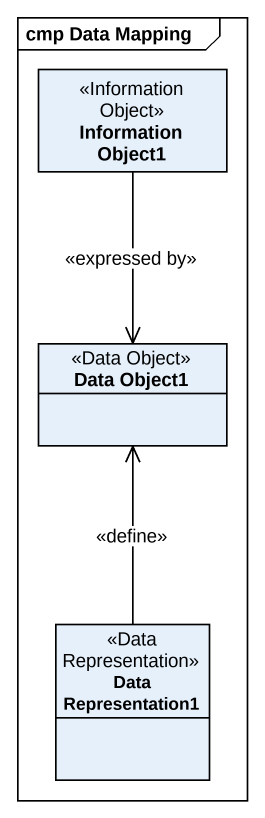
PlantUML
@startuml
mainframe cmp Data Mapping
hide circle
hide empty members
class "Information Object1" as Information_Object1 <<Information Object>>
class "Data Object1" as Data_Object1 <<Data Object>>
class "Data Representation1" as Data_Representation1 <<Data Representation>>
Information_Object1 --> Data_Object1 : <<expressed by>>
Data_Representation1 -up-> Data_Object1 : <<define>>
@enduml
